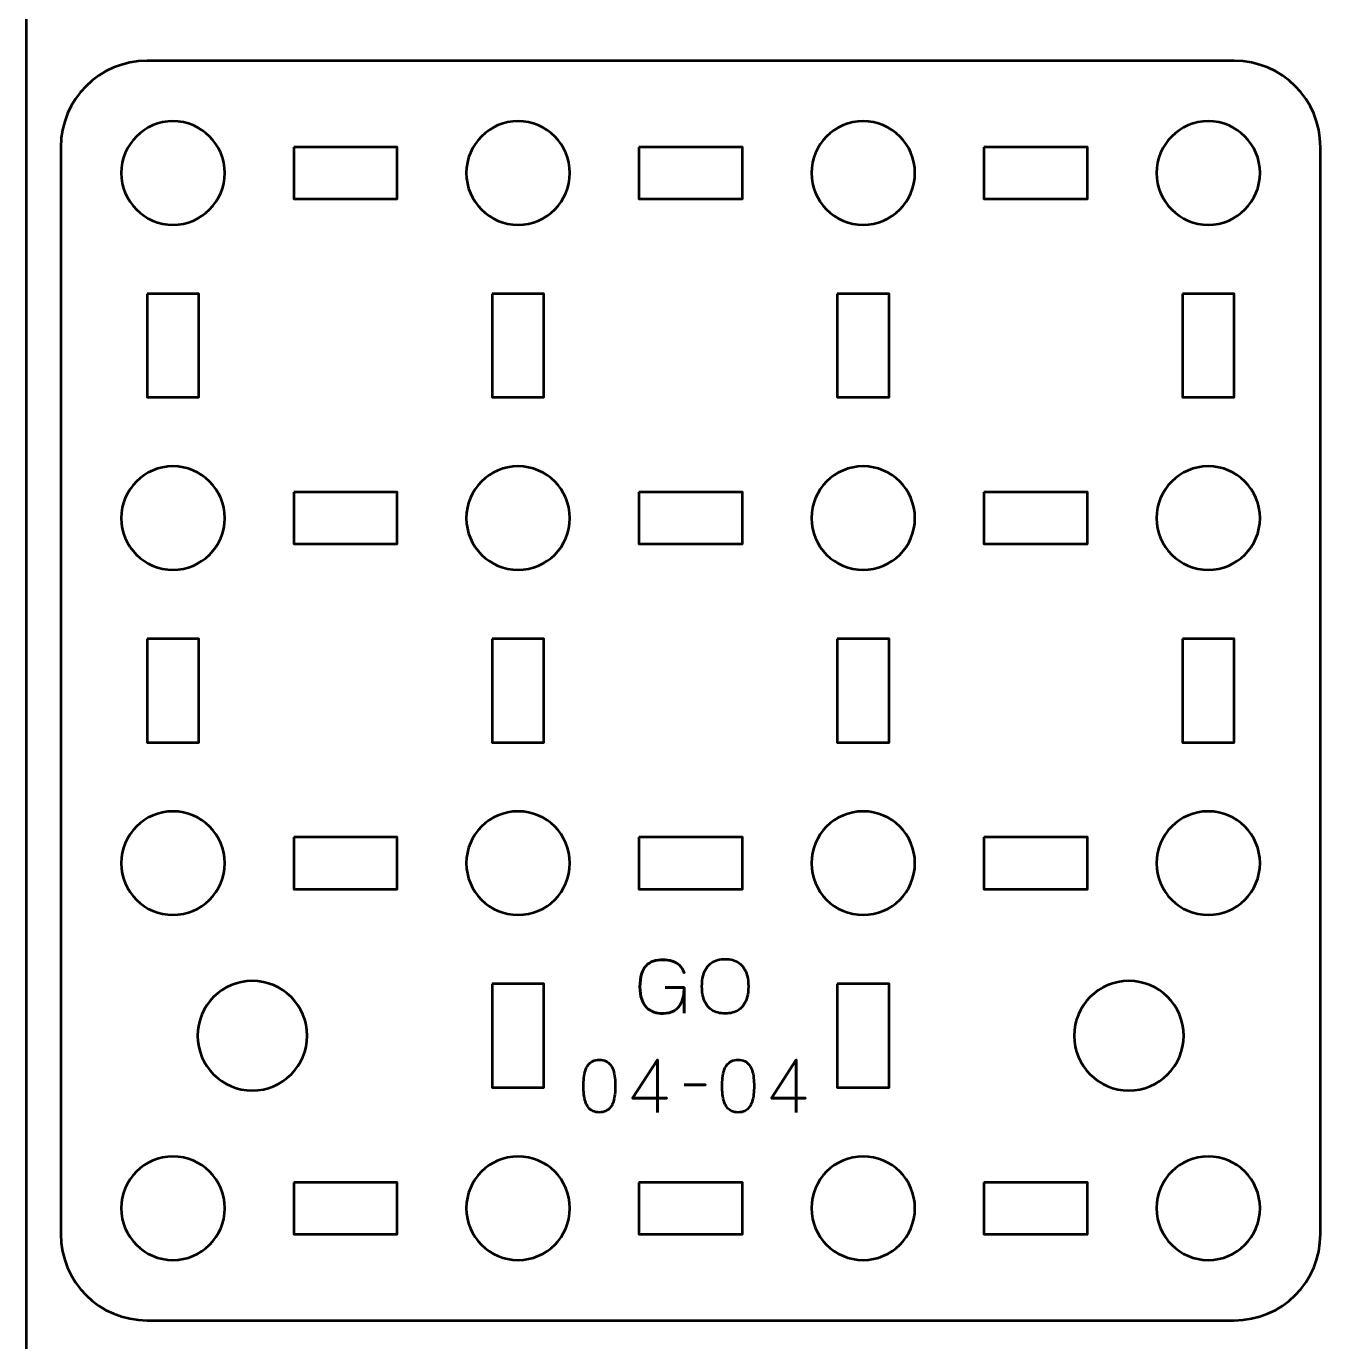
# Model space of a CAD drawing. Header units: centimetres. Extents: x -18.1 to -2.9, y -25.3 to -4.3.
# Drawn here: x -18.1 to -10.5, y -20.62 to -13 of the extents above; entities that cross this region are included whole.
import ezdxf

# ---------------------------------------------------------------- set-up
doc = ezdxf.new("R2010")
doc.units = ezdxf.units.CM
doc.header["$MEASUREMENT"] = 0
doc.layers.add('Layer 1', color=7, linetype='Continuous')

msp = doc.modelspace()

# ---------------------------------------------------------------- linework, layer by layer
at = {"layer": 'Layer 1', "color": 22, "lineweight": 53}
msp.add_open_spline([(-18.10003, -24.8499), (-18.10003, -24.8499), (-18.10003, -4.84994), (-18.10003, -4.84994), (-18.10003, -4.84994), (-18.10003, -4.57297), (-17.87694, -4.34998), (-17.59994, -4.34998), (-17.59994, -4.34998), (-17.59994, -4.34998), (-3.40007, -4.34998), (-3.40007, -4.34998), (-3.40007, -4.34998), (-3.12293, -4.34998), (-2.89997, -4.57297), (-2.89997, -4.84994), (-2.89997, -4.84994), (-2.89997, -4.84994), (-2.89997, -24.8499), (-2.89997, -24.8499), (-2.89997, -24.8499), (-2.89997, -25.1269), (-3.12293, -25.34999), (-3.40007, -25.34999), (-3.40007, -25.34999), (-3.40007, -25.34999), (-17.59994, -25.34999), (-17.59994, -25.34999), (-17.59994, -25.34999), (-17.87694, -25.34999), (-18.10003, -25.1269), (-18.10003, -24.8499)], degree=3, knots=[0, 0, 0, 0, 0.125, 0.125, 0.125, 0.125, 0.25, 0.25, 0.25, 0.25, 0.375, 0.375, 0.375, 0.375, 0.5, 0.5, 0.5, 0.5, 0.625, 0.625, 0.625, 0.625, 0.75, 0.75, 0.75, 0.75, 0.875, 0.875, 0.875, 0.875, 1, 1, 1, 1], dxfattribs=at)
at = {"layer": 'Layer 1', "color": 2, "lineweight": 53}
msp.add_open_spline([(-17.39991, -13.2), (-17.39991, -13.2), (-11.09995, -13.2), (-11.09995, -13.2), (-11.09995, -13.2), (-10.82298, -13.2), (-10.59999, -13.4231), (-10.59999, -13.7001), (-10.59999, -13.7001), (-10.59999, -13.7001), (-10.59999, -20.00003), (-10.59999, -20.00003), (-10.59999, -20.00003), (-10.59999, -20.27704), (-10.82298, -20.49999), (-11.09995, -20.49999), (-11.09995, -20.49999), (-11.09995, -20.49999), (-17.39991, -20.49999), (-17.39991, -20.49999), (-17.39991, -20.49999), (-17.67691, -20.49999), (-17.9, -20.27704), (-17.9, -20.00003), (-17.9, -20.00003), (-17.9, -20.00003), (-17.9, -13.7001), (-17.9, -13.7001), (-17.9, -13.7001), (-17.9, -13.4231), (-17.67691, -13.2), (-17.39991, -13.2)], degree=3, knots=[0, 0, 0, 0, 0.125, 0.125, 0.125, 0.125, 0.25, 0.25, 0.25, 0.25, 0.375, 0.375, 0.375, 0.375, 0.5, 0.5, 0.5, 0.5, 0.625, 0.625, 0.625, 0.625, 0.75, 0.75, 0.75, 0.75, 0.875, 0.875, 0.875, 0.875, 1, 1, 1, 1], dxfattribs=at)
at = {"layer": 'Layer 1', "color": 250, "lineweight": 53}
for points in [[(-16.94997, -13.85004), (-16.94997, -14.01581), (-17.0842, -14.15004), (-17.24998, -14.15004), (-17.24998, -14.15004), (-17.41564, -14.15004), (-17.54998, -14.01581), (-17.54998, -13.85004), (-17.54998, -13.85004), (-17.54998, -13.68438), (-17.41564, -13.55004), (-17.24998, -13.55004), (-17.24998, -13.55004), (-17.0842, -13.55004), (-16.94997, -13.68438), (-16.94997, -13.85004)], [(-14.94991, -13.85004), (-14.94991, -14.01581), (-15.08428, -14.15004), (-15.24991, -14.15004), (-15.24991, -14.15004), (-15.41568, -14.15004), (-15.54991, -14.01581), (-15.54991, -13.85004), (-15.54991, -13.85004), (-15.54991, -13.68438), (-15.41568, -13.55004), (-15.24991, -13.55004), (-15.24991, -13.55004), (-15.08428, -13.55004), (-14.94991, -13.68438), (-14.94991, -13.85004)], [(-12.94999, -13.85004), (-12.94999, -14.01581), (-13.08431, -14.15004), (-13.24998, -14.15004), (-13.24998, -14.15004), (-13.41561, -14.15004), (-13.54998, -14.01581), (-13.54998, -13.85004), (-13.54998, -13.85004), (-13.54998, -13.68438), (-13.41561, -13.55004), (-13.24998, -13.55004), (-13.24998, -13.55004), (-13.08431, -13.55004), (-12.94999, -13.68438), (-12.94999, -13.85004)], [(-10.95002, -13.85004), (-10.95002, -14.01581), (-11.08425, -14.15004), (-11.25002, -14.15004), (-11.25002, -14.15004), (-11.41569, -14.15004), (-11.55002, -14.01581), (-11.55002, -13.85004), (-11.55002, -13.85004), (-11.55002, -13.68438), (-11.41569, -13.55004), (-11.25002, -13.55004), (-11.25002, -13.55004), (-11.08425, -13.55004), (-10.95002, -13.68438), (-10.95002, -13.85004)], [(-16.54996, -13.70011), (-16.54996, -13.70011), (-15.94996, -13.70011), (-15.94996, -13.70011), (-15.94996, -13.70011), (-15.94996, -13.70011), (-15.94996, -14.00011), (-15.94996, -14.00011), (-15.94996, -14.00011), (-15.94996, -14.00011), (-16.54996, -14.00011), (-16.54996, -14.00011), (-16.54996, -14.00011), (-16.54996, -14.00011), (-16.54996, -13.70011), (-16.54996, -13.70011)], [(-14.55, -13.70011), (-14.55, -13.70011), (-13.95, -13.70011), (-13.95, -13.70011), (-13.95, -13.70011), (-13.95, -13.70011), (-13.95, -14.00011), (-13.95, -14.00011), (-13.95, -14.00011), (-13.95, -14.00011), (-14.55, -14.00011), (-14.55, -14.00011), (-14.55, -14.00011), (-14.55, -14.00011), (-14.55, -13.70011), (-14.55, -13.70011)], [(-12.54994, -13.70011), (-12.54994, -13.70011), (-11.94993, -13.70011), (-11.94993, -13.70011), (-11.94993, -13.70011), (-11.94993, -13.70011), (-11.94993, -14.00011), (-11.94993, -14.00011), (-11.94993, -14.00011), (-11.94993, -14.00011), (-12.54994, -14.00011), (-12.54994, -14.00011), (-12.54994, -14.00011), (-12.54994, -14.00011), (-12.54994, -13.70011), (-12.54994, -13.70011)], [(-17.39998, -14.55006), (-17.39998, -14.55006), (-17.09998, -14.55006), (-17.09998, -14.55006), (-17.09998, -14.55006), (-17.09998, -14.55006), (-17.09998, -15.15005), (-17.09998, -15.15005), (-17.09998, -15.15005), (-17.09998, -15.15005), (-17.39998, -15.15005), (-17.39998, -15.15005), (-17.39998, -15.15005), (-17.39998, -15.15005), (-17.39998, -14.55006), (-17.39998, -14.55006)], [(-15.39998, -14.55006), (-15.39998, -14.55006), (-15.09998, -14.55006), (-15.09998, -14.55006), (-15.09998, -14.55006), (-15.09998, -14.55006), (-15.09998, -15.15005), (-15.09998, -15.15005), (-15.09998, -15.15005), (-15.09998, -15.15005), (-15.39998, -15.15005), (-15.39998, -15.15005), (-15.39998, -15.15005), (-15.39998, -15.15005), (-15.39998, -14.55006), (-15.39998, -14.55006)], [(-13.40005, -14.55006), (-13.40005, -14.55006), (-13.10005, -14.55006), (-13.10005, -14.55006), (-13.10005, -14.55006), (-13.10005, -14.55006), (-13.10005, -15.15005), (-13.10005, -15.15005), (-13.10005, -15.15005), (-13.10005, -15.15005), (-13.40005, -15.15005), (-13.40005, -15.15005), (-13.40005, -15.15005), (-13.40005, -15.15005), (-13.40005, -14.55006), (-13.40005, -14.55006)], [(-11.39998, -14.55006), (-11.39998, -14.55006), (-11.09998, -14.55006), (-11.09998, -14.55006), (-11.09998, -14.55006), (-11.09998, -14.55006), (-11.09998, -15.15005), (-11.09998, -15.15005), (-11.09998, -15.15005), (-11.09998, -15.15005), (-11.39998, -15.15005), (-11.39998, -15.15005), (-11.39998, -15.15005), (-11.39998, -15.15005), (-11.39998, -14.55006), (-11.39998, -14.55006)], [(-16.94997, -15.8501), (-16.94997, -16.01573), (-17.0842, -16.15011), (-17.24998, -16.15011), (-17.24998, -16.15011), (-17.41564, -16.15011), (-17.54998, -16.01573), (-17.54998, -15.8501), (-17.54998, -15.8501), (-17.54998, -15.68433), (-17.41564, -15.5501), (-17.24998, -15.5501), (-17.24998, -15.5501), (-17.0842, -15.5501), (-16.94997, -15.68433), (-16.94997, -15.8501)], [(-14.94991, -15.8501), (-14.94991, -16.01573), (-15.08428, -16.15011), (-15.24991, -16.15011), (-15.24991, -16.15011), (-15.41568, -16.15011), (-15.54991, -16.01573), (-15.54991, -15.8501), (-15.54991, -15.8501), (-15.54991, -15.68433), (-15.41568, -15.5501), (-15.24991, -15.5501), (-15.24991, -15.5501), (-15.08428, -15.5501), (-14.94991, -15.68433), (-14.94991, -15.8501)], [(-12.94999, -15.8501), (-12.94999, -16.01573), (-13.08431, -16.15011), (-13.24998, -16.15011), (-13.24998, -16.15011), (-13.41561, -16.15011), (-13.54998, -16.01573), (-13.54998, -15.8501), (-13.54998, -15.8501), (-13.54998, -15.68433), (-13.41561, -15.5501), (-13.24998, -15.5501), (-13.24998, -15.5501), (-13.08431, -15.5501), (-12.94999, -15.68433), (-12.94999, -15.8501)], [(-10.95002, -15.8501), (-10.95002, -16.01573), (-11.08425, -16.15011), (-11.25002, -16.15011), (-11.25002, -16.15011), (-11.41569, -16.15011), (-11.55002, -16.01573), (-11.55002, -15.8501), (-11.55002, -15.8501), (-11.55002, -15.68433), (-11.41569, -15.5501), (-11.25002, -15.5501), (-11.25002, -15.5501), (-11.08425, -15.5501), (-10.95002, -15.68433), (-10.95002, -15.8501)], [(-16.54996, -15.70003), (-16.54996, -15.70003), (-15.94996, -15.70003), (-15.94996, -15.70003), (-15.94996, -15.70003), (-15.94996, -15.70003), (-15.94996, -16.00003), (-15.94996, -16.00003), (-15.94996, -16.00003), (-15.94996, -16.00003), (-16.54996, -16.00003), (-16.54996, -16.00003), (-16.54996, -16.00003), (-16.54996, -16.00003), (-16.54996, -15.70003), (-16.54996, -15.70003)], [(-14.55, -15.70003), (-14.55, -15.70003), (-13.95, -15.70003), (-13.95, -15.70003), (-13.95, -15.70003), (-13.95, -15.70003), (-13.95, -16.00003), (-13.95, -16.00003), (-13.95, -16.00003), (-13.95, -16.00003), (-14.55, -16.00003), (-14.55, -16.00003), (-14.55, -16.00003), (-14.55, -16.00003), (-14.55, -15.70003), (-14.55, -15.70003)], [(-12.54994, -15.70003), (-12.54994, -15.70003), (-11.94993, -15.70003), (-11.94993, -15.70003), (-11.94993, -15.70003), (-11.94993, -15.70003), (-11.94993, -16.00003), (-11.94993, -16.00003), (-11.94993, -16.00003), (-11.94993, -16.00003), (-12.54994, -16.00003), (-12.54994, -16.00003), (-12.54994, -16.00003), (-12.54994, -16.00003), (-12.54994, -15.70003), (-12.54994, -15.70003)], [(-17.39998, -16.55006), (-17.39998, -16.55006), (-17.09998, -16.55006), (-17.09998, -16.55006), (-17.09998, -16.55006), (-17.09998, -16.55006), (-17.09998, -17.15005), (-17.09998, -17.15005), (-17.09998, -17.15005), (-17.09998, -17.15005), (-17.39998, -17.15005), (-17.39998, -17.15005), (-17.39998, -17.15005), (-17.39998, -17.15005), (-17.39998, -16.55006), (-17.39998, -16.55006)], [(-15.39998, -16.55006), (-15.39998, -16.55006), (-15.09998, -16.55006), (-15.09998, -16.55006), (-15.09998, -16.55006), (-15.09998, -16.55006), (-15.09998, -17.15005), (-15.09998, -17.15005), (-15.09998, -17.15005), (-15.09998, -17.15005), (-15.39998, -17.15005), (-15.39998, -17.15005), (-15.39998, -17.15005), (-15.39998, -17.15005), (-15.39998, -16.55006), (-15.39998, -16.55006)], [(-13.39998, -16.55006), (-13.39998, -16.55006), (-13.09998, -16.55006), (-13.09998, -16.55006), (-13.09998, -16.55006), (-13.09998, -16.55006), (-13.09998, -17.15005), (-13.09998, -17.15005), (-13.09998, -17.15005), (-13.09998, -17.15005), (-13.39998, -17.15005), (-13.39998, -17.15005), (-13.39998, -17.15005), (-13.39998, -17.15005), (-13.39998, -16.55006), (-13.39998, -16.55006)], [(-11.39998, -16.55006), (-11.39998, -16.55006), (-11.09998, -16.55006), (-11.09998, -16.55006), (-11.09998, -16.55006), (-11.09998, -16.55006), (-11.09998, -17.15005), (-11.09998, -17.15005), (-11.09998, -17.15005), (-11.09998, -17.15005), (-11.39998, -17.15005), (-11.39998, -17.15005), (-11.39998, -17.15005), (-11.39998, -17.15005), (-11.39998, -16.55006), (-11.39998, -16.55006)], [(-16.94997, -17.85004), (-16.94997, -18.01581), (-17.0842, -18.15004), (-17.24998, -18.15004), (-17.24998, -18.15004), (-17.41564, -18.15004), (-17.54998, -18.01581), (-17.54998, -17.85004), (-17.54998, -17.85004), (-17.54998, -17.68438), (-17.41564, -17.55004), (-17.24998, -17.55004), (-17.24998, -17.55004), (-17.0842, -17.55004), (-16.94997, -17.68438), (-16.94997, -17.85004)], [(-14.94991, -17.85004), (-14.94991, -18.01581), (-15.08428, -18.15004), (-15.24991, -18.15004), (-15.24991, -18.15004), (-15.41568, -18.15004), (-15.54991, -18.01581), (-15.54991, -17.85004), (-15.54991, -17.85004), (-15.54991, -17.68438), (-15.41568, -17.55004), (-15.24991, -17.55004), (-15.24991, -17.55004), (-15.08428, -17.55004), (-14.94991, -17.68438), (-14.94991, -17.85004)], [(-12.94999, -17.85004), (-12.94999, -18.01581), (-13.08431, -18.15004), (-13.24998, -18.15004), (-13.24998, -18.15004), (-13.41561, -18.15004), (-13.54998, -18.01581), (-13.54998, -17.85004), (-13.54998, -17.85004), (-13.54998, -17.68438), (-13.41561, -17.55004), (-13.24998, -17.55004), (-13.24998, -17.55004), (-13.08431, -17.55004), (-12.94999, -17.68438), (-12.94999, -17.85004)], [(-10.95002, -17.85004), (-10.95002, -18.01581), (-11.08425, -18.15004), (-11.25002, -18.15004), (-11.25002, -18.15004), (-11.41569, -18.15004), (-11.55002, -18.01581), (-11.55002, -17.85004), (-11.55002, -17.85004), (-11.55002, -17.68438), (-11.41569, -17.55004), (-11.25002, -17.55004), (-11.25002, -17.55004), (-11.08425, -17.55004), (-10.95002, -17.68438), (-10.95002, -17.85004)], [(-16.54996, -17.70011), (-16.54996, -17.70011), (-15.94996, -17.70011), (-15.94996, -17.70011), (-15.94996, -17.70011), (-15.94996, -17.70011), (-15.94996, -18.00011), (-15.94996, -18.00011), (-15.94996, -18.00011), (-15.94996, -18.00011), (-16.54996, -18.00011), (-16.54996, -18.00011), (-16.54996, -18.00011), (-16.54996, -18.00011), (-16.54996, -17.70011), (-16.54996, -17.70011)], [(-14.55, -17.70011), (-14.55, -17.70011), (-13.95, -17.70011), (-13.95, -17.70011), (-13.95, -17.70011), (-13.95, -17.70011), (-13.95, -18.00011), (-13.95, -18.00011), (-13.95, -18.00011), (-13.95, -18.00011), (-14.55, -18.00011), (-14.55, -18.00011), (-14.55, -18.00011), (-14.55, -18.00011), (-14.55, -17.70011), (-14.55, -17.70011)], [(-12.54994, -17.70011), (-12.54994, -17.70011), (-11.94993, -17.70011), (-11.94993, -17.70011), (-11.94993, -17.70011), (-11.94993, -17.70011), (-11.94993, -18.00011), (-11.94993, -18.00011), (-11.94993, -18.00011), (-11.94993, -18.00011), (-12.54994, -18.00011), (-12.54994, -18.00011), (-12.54994, -18.00011), (-12.54994, -18.00011), (-12.54994, -17.70011), (-12.54994, -17.70011)], [(-16.78997, -18.5325), (-16.61465, -18.5325), (-16.47247, -18.67468), (-16.47247, -18.85), (-16.47247, -18.85), (-16.47247, -19.02532), (-16.61465, -19.1675), (-16.78997, -19.1675), (-16.78997, -19.1675), (-16.96529, -19.1675), (-17.10747, -19.02532), (-17.10747, -18.85), (-17.10747, -18.85), (-17.10747, -18.67468), (-16.96529, -18.5325), (-16.78997, -18.5325)], [(-15.39998, -18.55006), (-15.39998, -18.55006), (-15.09998, -18.55006), (-15.09998, -18.55006), (-15.09998, -18.55006), (-15.09998, -18.55006), (-15.09998, -19.15005), (-15.09998, -19.15005), (-15.09998, -19.15005), (-15.09998, -19.15005), (-15.39998, -19.15005), (-15.39998, -19.15005), (-15.39998, -19.15005), (-15.39998, -19.15005), (-15.39998, -18.55006), (-15.39998, -18.55006)], [(-13.40005, -18.55006), (-13.40005, -18.55006), (-13.10005, -18.55006), (-13.10005, -18.55006), (-13.10005, -18.55006), (-13.10005, -18.55006), (-13.10005, -19.15005), (-13.10005, -19.15005), (-13.10005, -19.15005), (-13.10005, -19.15005), (-13.40005, -19.15005), (-13.40005, -19.15005), (-13.40005, -19.15005), (-13.40005, -19.15005), (-13.40005, -18.55006), (-13.40005, -18.55006)], [(-11.70997, -18.5325), (-11.53465, -18.5325), (-11.39247, -18.67468), (-11.39247, -18.85), (-11.39247, -18.85), (-11.39247, -19.02532), (-11.53465, -19.1675), (-11.70997, -19.1675), (-11.70997, -19.1675), (-11.88529, -19.1675), (-12.02747, -19.02532), (-12.02747, -18.85), (-12.02747, -18.85), (-12.02747, -18.67468), (-11.88529, -18.5325), (-11.70997, -18.5325)], [(-16.94997, -19.8501), (-16.94997, -20.01573), (-17.0842, -20.15011), (-17.24998, -20.15011), (-17.24998, -20.15011), (-17.41564, -20.15011), (-17.54998, -20.01573), (-17.54998, -19.8501), (-17.54998, -19.8501), (-17.54998, -19.68433), (-17.41564, -19.5501), (-17.24998, -19.5501), (-17.24998, -19.5501), (-17.0842, -19.5501), (-16.94997, -19.68433), (-16.94997, -19.8501)], [(-14.94991, -19.8501), (-14.94991, -20.01573), (-15.08428, -20.15011), (-15.24991, -20.15011), (-15.24991, -20.15011), (-15.41568, -20.15011), (-15.54991, -20.01573), (-15.54991, -19.8501), (-15.54991, -19.8501), (-15.54991, -19.68433), (-15.41568, -19.5501), (-15.24991, -19.5501), (-15.24991, -19.5501), (-15.08428, -19.5501), (-14.94991, -19.68433), (-14.94991, -19.8501)], [(-12.94999, -19.8501), (-12.94999, -20.01573), (-13.08431, -20.15011), (-13.24998, -20.15011), (-13.24998, -20.15011), (-13.41561, -20.15011), (-13.54998, -20.01573), (-13.54998, -19.8501), (-13.54998, -19.8501), (-13.54998, -19.68433), (-13.41561, -19.5501), (-13.24998, -19.5501), (-13.24998, -19.5501), (-13.08431, -19.5501), (-12.94999, -19.68433), (-12.94999, -19.8501)], [(-10.95002, -19.8501), (-10.95002, -20.01573), (-11.08425, -20.15011), (-11.25002, -20.15011), (-11.25002, -20.15011), (-11.41569, -20.15011), (-11.55002, -20.01573), (-11.55002, -19.8501), (-11.55002, -19.8501), (-11.55002, -19.68433), (-11.41569, -19.5501), (-11.25002, -19.5501), (-11.25002, -19.5501), (-11.08425, -19.5501), (-10.95002, -19.68433), (-10.95002, -19.8501)], [(-16.54996, -19.70003), (-16.54996, -19.70003), (-15.94996, -19.70003), (-15.94996, -19.70003), (-15.94996, -19.70003), (-15.94996, -19.70003), (-15.94996, -20.00003), (-15.94996, -20.00003), (-15.94996, -20.00003), (-15.94996, -20.00003), (-16.54996, -20.00003), (-16.54996, -20.00003), (-16.54996, -20.00003), (-16.54996, -20.00003), (-16.54996, -19.70003), (-16.54996, -19.70003)], [(-14.55, -19.70003), (-14.55, -19.70003), (-13.95, -19.70003), (-13.95, -19.70003), (-13.95, -19.70003), (-13.95, -19.70003), (-13.95, -20.00003), (-13.95, -20.00003), (-13.95, -20.00003), (-13.95, -20.00003), (-14.55, -20.00003), (-14.55, -20.00003), (-14.55, -20.00003), (-14.55, -20.00003), (-14.55, -19.70003), (-14.55, -19.70003)], [(-12.54994, -19.70003), (-12.54994, -19.70003), (-11.94993, -19.70003), (-11.94993, -19.70003), (-11.94993, -19.70003), (-11.94993, -19.70003), (-11.94993, -20.00003), (-11.94993, -20.00003), (-11.94993, -20.00003), (-11.94993, -20.00003), (-12.54994, -20.00003), (-12.54994, -20.00003), (-12.54994, -20.00003), (-12.54994, -20.00003), (-12.54994, -19.70003), (-12.54994, -19.70003)]]:
    msp.add_open_spline(points, degree=3, knots=[0, 0, 0, 0, 0.25, 0.25, 0.25, 0.25, 0.5, 0.5, 0.5, 0.5, 0.75, 0.75, 0.75, 0.75, 1, 1, 1, 1], dxfattribs=at)
at = {"layer": 'Layer 1', "color": 30, "lineweight": 53}
for points, knots in [([(-14.39689, -18.57084), (-14.39689, -18.57084), (-14.2881, -18.57084), (-14.2881, -18.57084), (-14.2881, -18.57084), (-14.28824, -18.60549), (-14.29318, -18.63392), (-14.30306, -18.65607), (-14.30306, -18.65607), (-14.31293, -18.6783), (-14.3269, -18.69467), (-14.34511, -18.70532), (-14.34511, -18.70532), (-14.36331, -18.71591), (-14.3849, -18.7212), (-14.41002, -18.72113), (-14.41002, -18.72113), (-14.42886, -18.7212), (-14.44635, -18.71859), (-14.46251, -18.71315), (-14.46251, -18.71315), (-14.47867, -18.70779), (-14.49285, -18.69904), (-14.50499, -18.68698), (-14.50499, -18.68698), (-14.51712, -18.67491), (-14.52665, -18.65897), (-14.53342, -18.63914), (-14.53342, -18.63914), (-14.54019, -18.61932), (-14.54365, -18.59497), (-14.54379, -18.56619), (-14.54379, -18.56619), (-14.54372, -18.53726), (-14.54069, -18.51285), (-14.53469, -18.49281), (-14.53469, -18.49281), (-14.52862, -18.47284), (-14.51987, -18.45676), (-14.5083, -18.44455), (-14.5083, -18.44455), (-14.4968, -18.43242), (-14.48276, -18.4236), (-14.46625, -18.41809), (-14.46625, -18.41809), (-14.44974, -18.41259), (-14.43104, -18.40991), (-14.41002, -18.40998), (-14.41002, -18.40998), (-14.39005, -18.40991), (-14.37213, -18.41238), (-14.35618, -18.41739), (-14.35618, -18.41739), (-14.34024, -18.4224), (-14.32655, -18.43044), (-14.31512, -18.44152), (-14.31512, -18.44152), (-14.30362, -18.45259), (-14.29466, -18.4672), (-14.2881, -18.48533), (-14.2881, -18.48533), (-14.29466, -18.4672), (-14.30362, -18.45259), (-14.31512, -18.44152), (-14.31512, -18.44152), (-14.32655, -18.43044), (-14.34024, -18.4224), (-14.35618, -18.41739), (-14.35618, -18.41739), (-14.37213, -18.41238), (-14.39005, -18.40991), (-14.41002, -18.40998), (-14.41002, -18.40998), (-14.43104, -18.40991), (-14.44974, -18.41259), (-14.46625, -18.41809), (-14.46625, -18.41809), (-14.48276, -18.4236), (-14.4968, -18.43242), (-14.5083, -18.44455), (-14.5083, -18.44455), (-14.51987, -18.45676), (-14.52862, -18.47284), (-14.53469, -18.49281), (-14.53469, -18.49281), (-14.54069, -18.51285), (-14.54372, -18.53726), (-14.54379, -18.56619), (-14.54379, -18.56619), (-14.54365, -18.59497), (-14.54019, -18.61932), (-14.53342, -18.63914), (-14.53342, -18.63914), (-14.52665, -18.65897), (-14.51712, -18.67491), (-14.50499, -18.68698), (-14.50499, -18.68698), (-14.49285, -18.69904), (-14.47867, -18.70779), (-14.46251, -18.71315), (-14.46251, -18.71315), (-14.44635, -18.71859), (-14.42886, -18.7212), (-14.41002, -18.72113), (-14.41002, -18.72113), (-14.3849, -18.7212), (-14.36331, -18.71591), (-14.34511, -18.70532), (-14.34511, -18.70532), (-14.3269, -18.69467), (-14.31293, -18.6783), (-14.30306, -18.65607), (-14.30306, -18.65607), (-14.29318, -18.63392), (-14.28824, -18.60549), (-14.2881, -18.57084), (-14.2881, -18.57084), (-14.2881, -18.57084), (-14.39689, -18.57084), (-14.39689, -18.57084)], [0, 0, 0, 0, 0.0333333, 0.0333333, 0.0333333, 0.0333333, 0.0666667, 0.0666667, 0.0666667, 0.0666667, 0.1, 0.1, 0.1, 0.1, 0.1333333, 0.1333333, 0.1333333, 0.1333333, 0.1666667, 0.1666667, 0.1666667, 0.1666667, 0.2, 0.2, 0.2, 0.2, 0.2333333, 0.2333333, 0.2333333, 0.2333333, 0.2666667, 0.2666667, 0.2666667, 0.2666667, 0.3, 0.3, 0.3, 0.3, 0.3333333, 0.3333333, 0.3333333, 0.3333333, 0.3666667, 0.3666667, 0.3666667, 0.3666667, 0.4, 0.4, 0.4, 0.4, 0.4333333, 0.4333333, 0.4333333, 0.4333333, 0.4666667, 0.4666667, 0.4666667, 0.4666667, 0.5, 0.5, 0.5, 0.5, 0.5333333, 0.5333333, 0.5333333, 0.5333333, 0.5666667, 0.5666667, 0.5666667, 0.5666667, 0.6, 0.6, 0.6, 0.6, 0.6333333, 0.6333333, 0.6333333, 0.6333333, 0.6666667, 0.6666667, 0.6666667, 0.6666667, 0.7, 0.7, 0.7, 0.7, 0.7333333, 0.7333333, 0.7333333, 0.7333333, 0.7666667, 0.7666667, 0.7666667, 0.7666667, 0.8, 0.8, 0.8, 0.8, 0.8333333, 0.8333333, 0.8333333, 0.8333333, 0.8666667, 0.8666667, 0.8666667, 0.8666667, 0.9, 0.9, 0.9, 0.9, 0.9333333, 0.9333333, 0.9333333, 0.9333333, 0.9666667, 0.9666667, 0.9666667, 0.9666667, 1, 1, 1, 1]), ([(-14.04976, -18.72155), (-14.03487, -18.72162), (-14.02076, -18.71986), (-14.00729, -18.7164), (-14.00729, -18.7164), (-13.99388, -18.71287), (-13.98161, -18.70737), (-13.97039, -18.69975), (-13.97039, -18.69975), (-13.95917, -18.6922), (-13.94943, -18.68225), (-13.94118, -18.66997), (-13.94118, -18.66997), (-13.93292, -18.6577), (-13.92657, -18.64281), (-13.92206, -18.62531), (-13.92206, -18.62531), (-13.91747, -18.60782), (-13.91521, -18.58742), (-13.91514, -18.56407), (-13.91514, -18.56407), (-13.91521, -18.54072), (-13.91747, -18.52033), (-13.92206, -18.50276), (-13.92206, -18.50276), (-13.92657, -18.48519), (-13.93292, -18.47023), (-13.94118, -18.45789), (-13.94118, -18.45789), (-13.94943, -18.44554), (-13.95917, -18.43552), (-13.97039, -18.42783), (-13.97039, -18.42783), (-13.98161, -18.42014), (-13.99388, -18.41457), (-14.00729, -18.41097), (-14.00729, -18.41097), (-14.02076, -18.40744), (-14.03487, -18.40568), (-14.04976, -18.40575), (-14.04976, -18.40575), (-14.06465, -18.40568), (-14.07876, -18.40744), (-14.09224, -18.41097), (-14.09224, -18.41097), (-14.10564, -18.41457), (-14.11792, -18.42014), (-14.12914, -18.42783), (-14.12914, -18.42783), (-14.14035, -18.43552), (-14.15009, -18.44554), (-14.15835, -18.45789), (-14.15835, -18.45789), (-14.1666, -18.47023), (-14.17295, -18.48519), (-14.17747, -18.50276), (-14.17747, -18.50276), (-14.18205, -18.52033), (-14.18431, -18.54072), (-14.18438, -18.56407), (-14.18438, -18.56407), (-14.18431, -18.58742), (-14.18205, -18.60782), (-14.17747, -18.62531), (-14.17747, -18.62531), (-14.17295, -18.64281), (-14.1666, -18.6577), (-14.15835, -18.66997), (-14.15835, -18.66997), (-14.15009, -18.68225), (-14.14035, -18.6922), (-14.12914, -18.69975), (-14.12914, -18.69975), (-14.11792, -18.70737), (-14.10564, -18.71287), (-14.09224, -18.7164), (-14.09224, -18.7164), (-14.07876, -18.71986), (-14.06465, -18.72162), (-14.04976, -18.72155)], [0, 0, 0, 0, 0.05, 0.05, 0.05, 0.05, 0.1, 0.1, 0.1, 0.1, 0.15, 0.15, 0.15, 0.15, 0.2, 0.2, 0.2, 0.2, 0.25, 0.25, 0.25, 0.25, 0.3, 0.3, 0.3, 0.3, 0.35, 0.35, 0.35, 0.35, 0.4, 0.4, 0.4, 0.4, 0.45, 0.45, 0.45, 0.45, 0.5, 0.5, 0.5, 0.5, 0.55, 0.55, 0.55, 0.55, 0.6, 0.6, 0.6, 0.6, 0.65, 0.65, 0.65, 0.65, 0.7, 0.7, 0.7, 0.7, 0.75, 0.75, 0.75, 0.75, 0.8, 0.8, 0.8, 0.8, 0.85, 0.85, 0.85, 0.85, 0.9, 0.9, 0.9, 0.9, 0.95, 0.95, 0.95, 0.95, 1, 1, 1, 1]), ([(-14.04976, -18.72155), (-14.03487, -18.72162), (-14.02076, -18.71986), (-14.00729, -18.7164), (-14.00729, -18.7164), (-13.99388, -18.71287), (-13.98161, -18.70737), (-13.97039, -18.69975), (-13.97039, -18.69975), (-13.95917, -18.6922), (-13.94943, -18.68225), (-13.94118, -18.66997), (-13.94118, -18.66997), (-13.93292, -18.6577), (-13.92657, -18.64281), (-13.92206, -18.62531), (-13.92206, -18.62531), (-13.91747, -18.60782), (-13.91521, -18.58742), (-13.91514, -18.56407), (-13.91514, -18.56407), (-13.91521, -18.54072), (-13.91747, -18.52033), (-13.92206, -18.50276), (-13.92206, -18.50276), (-13.92657, -18.48519), (-13.93292, -18.47023), (-13.94118, -18.45789), (-13.94118, -18.45789), (-13.94943, -18.44554), (-13.95917, -18.43552), (-13.97039, -18.42783), (-13.97039, -18.42783), (-13.98161, -18.42014), (-13.99388, -18.41457), (-14.00729, -18.41097), (-14.00729, -18.41097), (-14.02076, -18.40744), (-14.03487, -18.40568), (-14.04976, -18.40575), (-14.04976, -18.40575), (-14.06465, -18.40568), (-14.07876, -18.40744), (-14.09224, -18.41097), (-14.09224, -18.41097), (-14.10564, -18.41457), (-14.11792, -18.42014), (-14.12914, -18.42783), (-14.12914, -18.42783), (-14.14035, -18.43552), (-14.15009, -18.44554), (-14.15835, -18.45789), (-14.15835, -18.45789), (-14.1666, -18.47023), (-14.17295, -18.48519), (-14.17747, -18.50276), (-14.17747, -18.50276), (-14.18205, -18.52033), (-14.18431, -18.54072), (-14.18438, -18.56407), (-14.18438, -18.56407), (-14.18431, -18.58742), (-14.18205, -18.60782), (-14.17747, -18.62531), (-14.17747, -18.62531), (-14.17295, -18.64281), (-14.1666, -18.6577), (-14.15835, -18.66997), (-14.15835, -18.66997), (-14.15009, -18.68225), (-14.14035, -18.6922), (-14.12914, -18.69975), (-14.12914, -18.69975), (-14.11792, -18.70737), (-14.10564, -18.71287), (-14.09224, -18.7164), (-14.09224, -18.7164), (-14.07876, -18.71986), (-14.06465, -18.72162), (-14.04976, -18.72155)], [0, 0, 0, 0, 0.05, 0.05, 0.05, 0.05, 0.1, 0.1, 0.1, 0.1, 0.15, 0.15, 0.15, 0.15, 0.2, 0.2, 0.2, 0.2, 0.25, 0.25, 0.25, 0.25, 0.3, 0.3, 0.3, 0.3, 0.35, 0.35, 0.35, 0.35, 0.4, 0.4, 0.4, 0.4, 0.45, 0.45, 0.45, 0.45, 0.5, 0.5, 0.5, 0.5, 0.55, 0.55, 0.55, 0.55, 0.6, 0.6, 0.6, 0.6, 0.65, 0.65, 0.65, 0.65, 0.7, 0.7, 0.7, 0.7, 0.75, 0.75, 0.75, 0.75, 0.8, 0.8, 0.8, 0.8, 0.85, 0.85, 0.85, 0.85, 0.9, 0.9, 0.9, 0.9, 0.95, 0.95, 0.95, 0.95, 1, 1, 1, 1]), ([(-14.2881, -18.71901), (-14.2881, -18.71901), (-14.2881, -18.57084), (-14.2881, -18.57084), (-14.2881, -18.57084), (-14.2881, -18.57084), (-14.2881, -18.71901), (-14.2881, -18.71901)], [0, 0, 0, 0, 0.5, 0.5, 0.5, 0.5, 1, 1, 1, 1]), ([(-14.77873, -19.29432), (-14.76392, -19.29425), (-14.75115, -19.29164), (-14.74049, -19.28656), (-14.74049, -19.28656), (-14.72991, -19.28148), (-14.72109, -19.27421), (-14.71404, -19.26497), (-14.71404, -19.26497), (-14.70705, -19.25566), (-14.70155, -19.24465), (-14.69746, -19.23195), (-14.69746, -19.23195), (-14.69343, -19.21925), (-14.69054, -19.20535), (-14.68892, -19.19011), (-14.68892, -19.19011), (-14.68722, -19.17487), (-14.68638, -19.15885), (-14.68645, -19.14192), (-14.68645, -19.14192), (-14.68638, -19.12506), (-14.68722, -19.10904), (-14.68892, -19.09387), (-14.68892, -19.09387), (-14.69054, -19.0787), (-14.69343, -19.06473), (-14.69746, -19.05203), (-14.69746, -19.05203), (-14.70155, -19.0394), (-14.70705, -19.0284), (-14.71404, -19.01901), (-14.71404, -19.01901), (-14.72109, -19.0097), (-14.72991, -19.00243), (-14.74049, -18.99735), (-14.74049, -18.99735), (-14.75115, -18.9922), (-14.76392, -18.98959), (-14.77873, -18.98952), (-14.77873, -18.98952), (-14.79355, -18.98959), (-14.80632, -18.9922), (-14.81698, -18.99735), (-14.81698, -18.99735), (-14.82756, -19.00243), (-14.83638, -19.0097), (-14.84343, -19.01901), (-14.84343, -19.01901), (-14.85042, -19.0284), (-14.85592, -19.0394), (-14.86001, -19.05203), (-14.86001, -19.05203), (-14.86404, -19.06473), (-14.86693, -19.0787), (-14.86855, -19.09387), (-14.86855, -19.09387), (-14.87024, -19.10904), (-14.87109, -19.12506), (-14.87102, -19.14192), (-14.87102, -19.14192), (-14.87109, -19.15885), (-14.87024, -19.17487), (-14.86855, -19.19011), (-14.86855, -19.19011), (-14.86693, -19.20535), (-14.86404, -19.21925), (-14.86001, -19.23195), (-14.86001, -19.23195), (-14.85592, -19.24465), (-14.85042, -19.25566), (-14.84343, -19.26497), (-14.84343, -19.26497), (-14.83638, -19.27421), (-14.82756, -19.28148), (-14.81698, -19.28656), (-14.81698, -19.28656), (-14.80632, -19.29164), (-14.79355, -19.29425), (-14.77873, -19.29432)], [0, 0, 0, 0, 0.05, 0.05, 0.05, 0.05, 0.1, 0.1, 0.1, 0.1, 0.15, 0.15, 0.15, 0.15, 0.2, 0.2, 0.2, 0.2, 0.25, 0.25, 0.25, 0.25, 0.3, 0.3, 0.3, 0.3, 0.35, 0.35, 0.35, 0.35, 0.4, 0.4, 0.4, 0.4, 0.45, 0.45, 0.45, 0.45, 0.5, 0.5, 0.5, 0.5, 0.55, 0.55, 0.55, 0.55, 0.6, 0.6, 0.6, 0.6, 0.65, 0.65, 0.65, 0.65, 0.7, 0.7, 0.7, 0.7, 0.75, 0.75, 0.75, 0.75, 0.8, 0.8, 0.8, 0.8, 0.85, 0.85, 0.85, 0.85, 0.9, 0.9, 0.9, 0.9, 0.95, 0.95, 0.95, 0.95, 1, 1, 1, 1]), ([(-14.77873, -19.29432), (-14.76392, -19.29425), (-14.75115, -19.29164), (-14.74049, -19.28656), (-14.74049, -19.28656), (-14.72991, -19.28148), (-14.72109, -19.27421), (-14.71404, -19.26497), (-14.71404, -19.26497), (-14.70705, -19.25566), (-14.70155, -19.24465), (-14.69746, -19.23195), (-14.69746, -19.23195), (-14.69343, -19.21925), (-14.69054, -19.20535), (-14.68892, -19.19011), (-14.68892, -19.19011), (-14.68722, -19.17487), (-14.68638, -19.15885), (-14.68645, -19.14192), (-14.68645, -19.14192), (-14.68638, -19.12506), (-14.68722, -19.10904), (-14.68892, -19.09387), (-14.68892, -19.09387), (-14.69054, -19.0787), (-14.69343, -19.06473), (-14.69746, -19.05203), (-14.69746, -19.05203), (-14.70155, -19.0394), (-14.70705, -19.0284), (-14.71404, -19.01901), (-14.71404, -19.01901), (-14.72109, -19.0097), (-14.72991, -19.00243), (-14.74049, -18.99735), (-14.74049, -18.99735), (-14.75115, -18.9922), (-14.76392, -18.98959), (-14.77873, -18.98952), (-14.77873, -18.98952), (-14.79355, -18.98959), (-14.80632, -18.9922), (-14.81698, -18.99735), (-14.81698, -18.99735), (-14.82756, -19.00243), (-14.83638, -19.0097), (-14.84343, -19.01901), (-14.84343, -19.01901), (-14.85042, -19.0284), (-14.85592, -19.0394), (-14.86001, -19.05203), (-14.86001, -19.05203), (-14.86404, -19.06473), (-14.86693, -19.0787), (-14.86855, -19.09387), (-14.86855, -19.09387), (-14.87024, -19.10904), (-14.87109, -19.12506), (-14.87102, -19.14192), (-14.87102, -19.14192), (-14.87109, -19.15885), (-14.87024, -19.17487), (-14.86855, -19.19011), (-14.86855, -19.19011), (-14.86693, -19.20535), (-14.86404, -19.21925), (-14.86001, -19.23195), (-14.86001, -19.23195), (-14.85592, -19.24465), (-14.85042, -19.25566), (-14.84343, -19.26497), (-14.84343, -19.26497), (-14.83638, -19.27421), (-14.82756, -19.28148), (-14.81698, -19.28656), (-14.81698, -19.28656), (-14.80632, -19.29164), (-14.79355, -19.29425), (-14.77873, -19.29432)], [0, 0, 0, 0, 0.05, 0.05, 0.05, 0.05, 0.1, 0.1, 0.1, 0.1, 0.15, 0.15, 0.15, 0.15, 0.2, 0.2, 0.2, 0.2, 0.25, 0.25, 0.25, 0.25, 0.3, 0.3, 0.3, 0.3, 0.35, 0.35, 0.35, 0.35, 0.4, 0.4, 0.4, 0.4, 0.45, 0.45, 0.45, 0.45, 0.5, 0.5, 0.5, 0.5, 0.55, 0.55, 0.55, 0.55, 0.6, 0.6, 0.6, 0.6, 0.65, 0.65, 0.65, 0.65, 0.7, 0.7, 0.7, 0.7, 0.75, 0.75, 0.75, 0.75, 0.8, 0.8, 0.8, 0.8, 0.85, 0.85, 0.85, 0.85, 0.9, 0.9, 0.9, 0.9, 0.95, 0.95, 0.95, 0.95, 1, 1, 1, 1]), ([(-14.44219, -19.29432), (-14.44219, -19.29432), (-14.44219, -18.9891), (-14.44219, -18.9891), (-14.44219, -18.9891), (-14.44219, -18.9891), (-14.58612, -19.21304), (-14.58612, -19.21304), (-14.58612, -19.21304), (-14.58612, -19.21304), (-14.388, -19.21304), (-14.388, -19.21304), (-14.388, -19.21304), (-14.388, -19.21304), (-14.58612, -19.21304), (-14.58612, -19.21304), (-14.58612, -19.21304), (-14.58612, -19.21304), (-14.44219, -18.9891), (-14.44219, -18.9891), (-14.44219, -18.9891), (-14.44219, -18.9891), (-14.44219, -19.29432), (-14.44219, -19.29432)], [0, 0, 0, 0, 0.1666667, 0.1666667, 0.1666667, 0.1666667, 0.3333333, 0.3333333, 0.3333333, 0.3333333, 0.5, 0.5, 0.5, 0.5, 0.6666667, 0.6666667, 0.6666667, 0.6666667, 0.8333333, 0.8333333, 0.8333333, 0.8333333, 1, 1, 1, 1]), ([(-13.97483, -19.29432), (-13.96002, -19.29425), (-13.94725, -19.29164), (-13.93659, -19.28656), (-13.93659, -19.28656), (-13.92601, -19.28148), (-13.91719, -19.27421), (-13.91014, -19.26497), (-13.91014, -19.26497), (-13.90315, -19.25566), (-13.89765, -19.24465), (-13.89356, -19.23195), (-13.89356, -19.23195), (-13.88953, -19.21925), (-13.88664, -19.20535), (-13.88502, -19.19011), (-13.88502, -19.19011), (-13.88332, -19.17487), (-13.88248, -19.15885), (-13.88255, -19.14192), (-13.88255, -19.14192), (-13.88248, -19.12506), (-13.88332, -19.10904), (-13.88502, -19.09387), (-13.88502, -19.09387), (-13.88664, -19.0787), (-13.88953, -19.06473), (-13.89356, -19.05203), (-13.89356, -19.05203), (-13.89765, -19.0394), (-13.90315, -19.0284), (-13.91014, -19.01901), (-13.91014, -19.01901), (-13.91719, -19.0097), (-13.92601, -19.00243), (-13.93659, -18.99735), (-13.93659, -18.99735), (-13.94725, -18.9922), (-13.96002, -18.98959), (-13.97483, -18.98952), (-13.97483, -18.98952), (-13.98965, -18.98959), (-14.00242, -18.9922), (-14.01308, -18.99735), (-14.01308, -18.99735), (-14.02366, -19.00243), (-14.03248, -19.0097), (-14.03953, -19.01901), (-14.03953, -19.01901), (-14.04652, -19.0284), (-14.05202, -19.0394), (-14.05611, -19.05203), (-14.05611, -19.05203), (-14.06014, -19.06473), (-14.06303, -19.0787), (-14.06465, -19.09387), (-14.06465, -19.09387), (-14.06634, -19.10904), (-14.06719, -19.12506), (-14.06712, -19.14192), (-14.06712, -19.14192), (-14.06719, -19.15885), (-14.06634, -19.17487), (-14.06465, -19.19011), (-14.06465, -19.19011), (-14.06303, -19.20535), (-14.06014, -19.21925), (-14.05611, -19.23195), (-14.05611, -19.23195), (-14.05202, -19.24465), (-14.04652, -19.25566), (-14.03953, -19.26497), (-14.03953, -19.26497), (-14.03248, -19.27421), (-14.02366, -19.28148), (-14.01308, -19.28656), (-14.01308, -19.28656), (-14.00242, -19.29164), (-13.98965, -19.29425), (-13.97483, -19.29432)], [0, 0, 0, 0, 0.05, 0.05, 0.05, 0.05, 0.1, 0.1, 0.1, 0.1, 0.15, 0.15, 0.15, 0.15, 0.2, 0.2, 0.2, 0.2, 0.25, 0.25, 0.25, 0.25, 0.3, 0.3, 0.3, 0.3, 0.35, 0.35, 0.35, 0.35, 0.4, 0.4, 0.4, 0.4, 0.45, 0.45, 0.45, 0.45, 0.5, 0.5, 0.5, 0.5, 0.55, 0.55, 0.55, 0.55, 0.6, 0.6, 0.6, 0.6, 0.65, 0.65, 0.65, 0.65, 0.7, 0.7, 0.7, 0.7, 0.75, 0.75, 0.75, 0.75, 0.8, 0.8, 0.8, 0.8, 0.85, 0.85, 0.85, 0.85, 0.9, 0.9, 0.9, 0.9, 0.95, 0.95, 0.95, 0.95, 1, 1, 1, 1]), ([(-13.97483, -19.29432), (-13.96002, -19.29425), (-13.94725, -19.29164), (-13.93659, -19.28656), (-13.93659, -19.28656), (-13.92601, -19.28148), (-13.91719, -19.27421), (-13.91014, -19.26497), (-13.91014, -19.26497), (-13.90315, -19.25566), (-13.89765, -19.24465), (-13.89356, -19.23195), (-13.89356, -19.23195), (-13.88953, -19.21925), (-13.88664, -19.20535), (-13.88502, -19.19011), (-13.88502, -19.19011), (-13.88332, -19.17487), (-13.88248, -19.15885), (-13.88255, -19.14192), (-13.88255, -19.14192), (-13.88248, -19.12506), (-13.88332, -19.10904), (-13.88502, -19.09387), (-13.88502, -19.09387), (-13.88664, -19.0787), (-13.88953, -19.06473), (-13.89356, -19.05203), (-13.89356, -19.05203), (-13.89765, -19.0394), (-13.90315, -19.0284), (-13.91014, -19.01901), (-13.91014, -19.01901), (-13.91719, -19.0097), (-13.92601, -19.00243), (-13.93659, -18.99735), (-13.93659, -18.99735), (-13.94725, -18.9922), (-13.96002, -18.98959), (-13.97483, -18.98952), (-13.97483, -18.98952), (-13.98965, -18.98959), (-14.00242, -18.9922), (-14.01308, -18.99735), (-14.01308, -18.99735), (-14.02366, -19.00243), (-14.03248, -19.0097), (-14.03953, -19.01901), (-14.03953, -19.01901), (-14.04652, -19.0284), (-14.05202, -19.0394), (-14.05611, -19.05203), (-14.05611, -19.05203), (-14.06014, -19.06473), (-14.06303, -19.0787), (-14.06465, -19.09387), (-14.06465, -19.09387), (-14.06634, -19.10904), (-14.06719, -19.12506), (-14.06712, -19.14192), (-14.06712, -19.14192), (-14.06719, -19.15885), (-14.06634, -19.17487), (-14.06465, -19.19011), (-14.06465, -19.19011), (-14.06303, -19.20535), (-14.06014, -19.21925), (-14.05611, -19.23195), (-14.05611, -19.23195), (-14.05202, -19.24465), (-14.04652, -19.25566), (-14.03953, -19.26497), (-14.03953, -19.26497), (-14.03248, -19.27421), (-14.02366, -19.28148), (-14.01308, -19.28656), (-14.01308, -19.28656), (-14.00242, -19.29164), (-13.98965, -19.29425), (-13.97483, -19.29432)], [0, 0, 0, 0, 0.05, 0.05, 0.05, 0.05, 0.1, 0.1, 0.1, 0.1, 0.15, 0.15, 0.15, 0.15, 0.2, 0.2, 0.2, 0.2, 0.25, 0.25, 0.25, 0.25, 0.3, 0.3, 0.3, 0.3, 0.35, 0.35, 0.35, 0.35, 0.4, 0.4, 0.4, 0.4, 0.45, 0.45, 0.45, 0.45, 0.5, 0.5, 0.5, 0.5, 0.55, 0.55, 0.55, 0.55, 0.6, 0.6, 0.6, 0.6, 0.65, 0.65, 0.65, 0.65, 0.7, 0.7, 0.7, 0.7, 0.75, 0.75, 0.75, 0.75, 0.8, 0.8, 0.8, 0.8, 0.85, 0.85, 0.85, 0.85, 0.9, 0.9, 0.9, 0.9, 0.95, 0.95, 0.95, 0.95, 1, 1, 1, 1]), ([(-13.63829, -19.29432), (-13.63829, -19.29432), (-13.63829, -18.9891), (-13.63829, -18.9891), (-13.63829, -18.9891), (-13.63829, -18.9891), (-13.78222, -19.21304), (-13.78222, -19.21304), (-13.78222, -19.21304), (-13.78222, -19.21304), (-13.5841, -19.21304), (-13.5841, -19.21304), (-13.5841, -19.21304), (-13.5841, -19.21304), (-13.78222, -19.21304), (-13.78222, -19.21304), (-13.78222, -19.21304), (-13.78222, -19.21304), (-13.63829, -18.9891), (-13.63829, -18.9891), (-13.63829, -18.9891), (-13.63829, -18.9891), (-13.63829, -19.29432), (-13.63829, -19.29432)], [0, 0, 0, 0, 0.1666667, 0.1666667, 0.1666667, 0.1666667, 0.3333333, 0.3333333, 0.3333333, 0.3333333, 0.5, 0.5, 0.5, 0.5, 0.6666667, 0.6666667, 0.6666667, 0.6666667, 0.8333333, 0.8333333, 0.8333333, 0.8333333, 1, 1, 1, 1]), ([(-14.28725, -19.13472), (-14.28725, -19.13472), (-14.16406, -19.13472), (-14.16406, -19.13472), (-14.16406, -19.13472), (-14.16406, -19.13472), (-14.28725, -19.13472), (-14.28725, -19.13472)], [0, 0, 0, 0, 0.5, 0.5, 0.5, 0.5, 1, 1, 1, 1])]:
    msp.add_open_spline(points, degree=3, knots=knots, dxfattribs=at)

doc.saveas('drawing.dxf')
